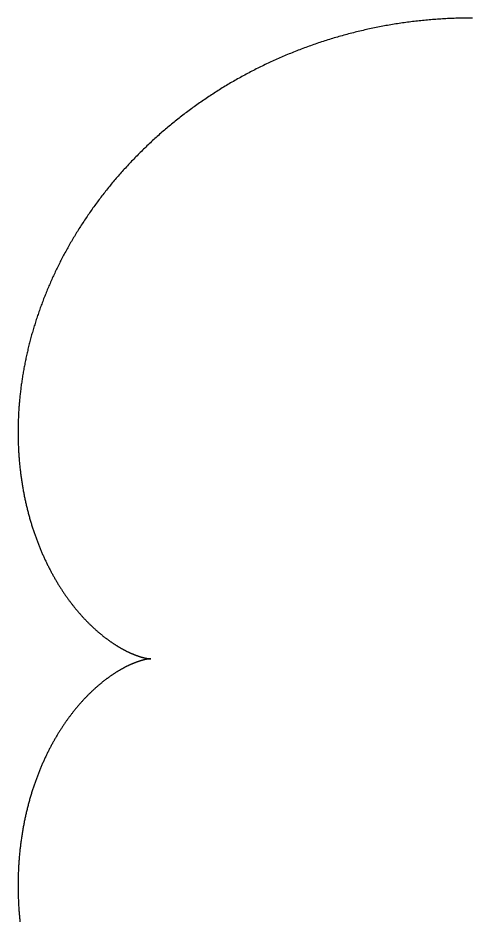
# Model space of a CAD drawing. Header units: metres. Extents: x 0 to 80, y 0 to 80.
# Drawn here: x 32.22 to 40, y 15.5 to 31 of the extents above; entities that cross this region are included whole.
import ezdxf

# ---------------------------------------------------------------- set-up
doc = ezdxf.new("R2010")
doc.units = ezdxf.units.M

msp = doc.modelspace()

# ---------------------------------------------------------------- linework, layer by layer
at = {"layer": 'ENGRAVE'}
msp.add_lwpolyline([(40.028798, 30.99995), (40, 31), (39.971202, 30.99995), (39.942405, 30.999799), (39.913608, 30.999548), (39.884813, 30.999196), (39.856019, 30.998744), (39.827228, 30.998191), (39.79844, 30.997537), (39.769654, 30.996784), (39.740872, 30.995929), (39.712094, 30.994975), (39.68332, 30.99392), (39.654551, 30.992764), (39.625787, 30.991508), (39.597029, 30.990152), (39.568278, 30.988696), (39.539532, 30.987139), (39.510794, 30.985482), (39.482063, 30.983725), (39.45334, 30.981867), (39.424626, 30.97991), (39.39592, 30.977852), (39.367223, 30.975694), (39.338536, 30.973436), (39.309859, 30.971079), (39.281193, 30.968621), (39.252538, 30.966064), (39.223893, 30.963407), (39.195261, 30.96065), (39.166641, 30.957793), (39.138034, 30.954837), (39.109439, 30.951781), (39.080859, 30.948625), (39.052292, 30.945371), (39.023739, 30.942017), (38.995202, 30.938563), (38.96668, 30.93501), (38.938173, 30.931359), (38.909683, 30.927608), (38.881209, 30.923758), (38.852752, 30.919809), (38.824313, 30.915762), (38.795891, 30.911616), (38.767488, 30.907371), (38.739103, 30.903027), (38.710738, 30.898585), (38.682392, 30.894045), (38.654066, 30.889406), (38.625761, 30.88467), (38.597476, 30.879835), (38.569213, 30.874902), (38.540971, 30.869872), (38.512752, 30.864743), (38.484555, 30.859517), (38.456381, 30.854194), (38.42823, 30.848773), (38.400104, 30.843255), (38.372001, 30.837639), (38.343923, 30.831927), (38.315871, 30.826117), (38.287843, 30.820211), (38.259842, 30.814208), (38.231867, 30.808109), (38.203919, 30.801913), (38.175998, 30.79562), (38.148105, 30.789232), (38.120239, 30.782747), (38.092402, 30.776167), (38.064594, 30.769491), (38.036815, 30.762719), (38.009066, 30.755852), (37.981347, 30.748889), (37.953658, 30.741832), (37.926001, 30.734679), (37.898374, 30.727431), (37.870779, 30.720089), (37.843217, 30.712652), (37.815687, 30.705121), (37.78819, 30.697495), (37.760726, 30.689775), (37.733296, 30.681962), (37.7059, 30.674054), (37.678539, 30.666053), (37.651213, 30.657959), (37.623922, 30.649771), (37.596667, 30.64149), (37.569448, 30.633117), (37.542266, 30.62465), (37.51512, 30.616091), (37.488012, 30.60744), (37.460942, 30.598697), (37.43391, 30.589861), (37.406916, 30.580934), (37.379961, 30.571915), (37.353046, 30.562805), (37.326171, 30.553603), (37.299335, 30.544311), (37.27254, 30.534927), (37.245786, 30.525453), (37.219074, 30.515889), (37.192403, 30.506234), (37.165774, 30.496489), (37.139187, 30.486654), (37.112643, 30.47673), (37.086143, 30.466716), (37.059686, 30.456613), (37.033273, 30.446422), (37.006904, 30.436141), (36.98058, 30.425772), (36.954302, 30.415314), (36.928068, 30.404768), (36.901881, 30.394135), (36.87574, 30.383413), (36.849645, 30.372605), (36.823598, 30.361709), (36.797597, 30.350726), (36.771645, 30.339656), (36.74574, 30.3285), (36.719884, 30.317257), (36.694077, 30.305929), (36.668319, 30.294514), (36.642611, 30.283014), (36.616952, 30.271429), (36.591344, 30.259759), (36.565786, 30.248004), (36.540279, 30.236164), (36.514824, 30.22424), (36.48942, 30.212231), (36.464068, 30.200139), (36.438769, 30.187963), (36.413523, 30.175704), (36.388329, 30.163362), (36.363189, 30.150937), (36.338103, 30.13843), (36.313071, 30.12584), (36.288094, 30.113168), (36.263171, 30.100415), (36.238303, 30.08758), (36.213491, 30.074663), (36.188735, 30.061666), (36.164035, 30.048588), (36.139392, 30.03543), (36.114805, 30.022191), (36.090276, 30.008873), (36.065804, 29.995475), (36.04139, 29.981998), (36.017034, 29.968441), (35.992737, 29.954806), (35.968498, 29.941093), (35.944319, 29.927301), (35.920199, 29.913432), (35.896139, 29.899485), (35.872139, 29.88546), (35.8482, 29.871359), (35.824321, 29.857181), (35.800504, 29.842926), (35.776748, 29.828596), (35.753053, 29.814189), (35.729421, 29.799707), (35.705851, 29.78515), (35.682344, 29.770518), (35.658899, 29.755811), (35.635518, 29.741031), (35.6122, 29.726176), (35.588947, 29.711247), (35.565757, 29.696245), (35.542632, 29.68117), (35.519572, 29.666022), (35.496576, 29.650802), (35.473646, 29.635509), (35.450782, 29.620145), (35.427984, 29.60471), (35.405252, 29.589203), (35.382586, 29.573625), (35.359987, 29.557977), (35.337455, 29.542259), (35.314991, 29.526471), (35.292594, 29.510613), (35.270266, 29.494686), (35.248005, 29.47869), (35.225813, 29.462626), (35.20369, 29.446493), (35.181635, 29.430293), (35.159651, 29.414025), (35.137735, 29.397689), (35.11589, 29.381287), (35.094114, 29.364819), (35.072409, 29.348284), (35.050775, 29.331683), (35.029211, 29.315017), (35.007719, 29.298286), (34.986298, 29.281489), (34.964948, 29.264629), (34.943671, 29.247704), (34.922466, 29.230715), (34.901333, 29.213663), (34.880273, 29.196548), (34.859286, 29.17937), (34.838372, 29.16213), (34.817531, 29.144828), (34.796764, 29.127464), (34.776071, 29.110039), (34.755452, 29.092553), (34.734907, 29.075006), (34.714437, 29.057399), (34.694042, 29.039732), (34.673722, 29.022006), (34.653477, 29.00422), (34.633308, 28.986376), (34.613214, 28.968473), (34.593196, 28.950512), (34.573255, 28.932494), (34.55339, 28.914418), (34.533602, 28.896285), (34.51389, 28.878096), (34.494255, 28.85985), (34.474698, 28.841549), (34.455218, 28.823192), (34.435816, 28.80478), (34.416492, 28.786314), (34.397246, 28.767793), (34.378078, 28.749218), (34.358988, 28.730589), (34.339978, 28.711907), (34.321046, 28.693173), (34.302193, 28.674386), (34.283419, 28.655546), (34.264725, 28.636656), (34.246111, 28.617714), (34.227577, 28.59872), (34.209122, 28.579677), (34.190748, 28.560583), (34.172454, 28.54144), (34.15424, 28.522247), (34.136108, 28.503005), (34.118056, 28.483714), (34.100085, 28.464376), (34.082196, 28.444989), (34.064388, 28.425555), (34.046662, 28.406074), (34.029017, 28.386547), (34.011455, 28.366973), (33.993974, 28.347353), (33.976576, 28.327688), (33.95926, 28.307978), (33.942026, 28.288223), (33.924876, 28.268423), (33.907808, 28.24858), (33.890823, 28.228694), (33.873922, 28.208764), (33.857103, 28.188792), (33.840368, 28.168777), (33.823717, 28.14872), (33.80715, 28.128622), (33.790666, 28.108483), (33.774266, 28.088303), (33.757951, 28.068083), (33.741719, 28.047823), (33.725572, 28.027524), (33.70951, 28.007185), (33.693532, 27.986808), (33.677639, 27.966393), (33.661831, 27.945939), (33.646108, 27.925448), (33.63047, 27.904921), (33.614917, 27.884356), (33.59945, 27.863755), (33.584068, 27.843119), (33.568771, 27.822447), (33.55356, 27.80174), (33.538435, 27.780999), (33.523396, 27.760223), (33.508443, 27.739413), (33.493576, 27.718571), (33.478795, 27.697695), (33.464101, 27.676786), (33.449492, 27.655846), (33.43497, 27.634874), (33.420535, 27.61387), (33.406186, 27.592836), (33.391924, 27.571771), (33.377749, 27.550676), (33.363661, 27.529551), (33.349659, 27.508397), (33.335745, 27.487215), (33.321918, 27.466004), (33.308177, 27.444765), (33.294524, 27.423498), (33.280959, 27.402204), (33.26748, 27.380883), (33.254089, 27.359536), (33.240786, 27.338164), (33.22757, 27.316765), (33.214442, 27.295342), (33.201401, 27.273894), (33.188448, 27.252421), (33.175583, 27.230925), (33.162805, 27.209405), (33.150116, 27.187862), (33.137514, 27.166297), (33.125, 27.14471), (33.112574, 27.1231), (33.100236, 27.10147), (33.087986, 27.079818), (33.075825, 27.058146), (33.063751, 27.036454), (33.051765, 27.014742), (33.039868, 26.993011), (33.028059, 26.971261), (33.016338, 26.949493), (33.004705, 26.927706), (32.99316, 26.905902), (32.981704, 26.884081), (32.970336, 26.862243), (32.959056, 26.840389), (32.947864, 26.818519), (32.936761, 26.796633), (32.925746, 26.774732), (32.914819, 26.752817), (32.903981, 26.730887), (32.893231, 26.708944), (32.882569, 26.686986), (32.871996, 26.665016), (32.86151, 26.643034), (32.851114, 26.621039), (32.840805, 26.599032), (32.830584, 26.577014), (32.820452, 26.554986), (32.810408, 26.532946), (32.800453, 26.510897), (32.790585, 26.488837), (32.780806, 26.466769), (32.771114, 26.444692), (32.761511, 26.422606), (32.751996, 26.400512), (32.742569, 26.37841), (32.73323, 26.356302), (32.723979, 26.334186), (32.714815, 26.312064), (32.70574, 26.289936), (32.696753, 26.267803), (32.687853, 26.245664), (32.679041, 26.223521), (32.670317, 26.201373), (32.66168, 26.179221), (32.653131, 26.157066), (32.64467, 26.134908), (32.636296, 26.112747), (32.628009, 26.090584), (32.61981, 26.068419), (32.611698, 26.046252), (32.603674, 26.024084), (32.595736, 26.001916), (32.587886, 25.979747), (32.580123, 25.957579), (32.572446, 25.935411), (32.564857, 25.913244), (32.557354, 25.891078), (32.549938, 25.868914), (32.542609, 25.846753), (32.535366, 25.824593), (32.52821, 25.802437), (32.52114, 25.780284), (32.514157, 25.758135), (32.507259, 25.735991), (32.500448, 25.71385), (32.493723, 25.691715), (32.487083, 25.669585), (32.48053, 25.647461), (32.474062, 25.625343), (32.46768, 25.603231), (32.461383, 25.581127), (32.455172, 25.559029), (32.449046, 25.53694), (32.443005, 25.514858), (32.437049, 25.492786), (32.431179, 25.470722), (32.425393, 25.448667), (32.419692, 25.426622), (32.414075, 25.404587), (32.408543, 25.382563), (32.403095, 25.360549), (32.397731, 25.338547), (32.392452, 25.316557), (32.387256, 25.294578), (32.382145, 25.272612), (32.377117, 25.250658), (32.372172, 25.228718), (32.367311, 25.206791), (32.362533, 25.184879), (32.357839, 25.16298), (32.353227, 25.141097), (32.348698, 25.119228), (32.344252, 25.097375), (32.339889, 25.075537), (32.335608, 25.053716), (32.331409, 25.031912), (32.327292, 25.010124), (32.323257, 24.988354), (32.319304, 24.966601), (32.315432, 24.944867), (32.311642, 24.923151), (32.307934, 24.901453), (32.304306, 24.879775), (32.300759, 24.858117), (32.297293, 24.836478), (32.293908, 24.81486), (32.290603, 24.793262), (32.287378, 24.771686), (32.284234, 24.75013), (32.281169, 24.728597), (32.278184, 24.707085), (32.275279, 24.685596), (32.272452, 24.66413), (32.269706, 24.642687), (32.267038, 24.621268), (32.264448, 24.599872), (32.261938, 24.578501), (32.259506, 24.557154), (32.257152, 24.535832), (32.254876, 24.514535), (32.252678, 24.493264), (32.250557, 24.47202), (32.248514, 24.450801), (32.246548, 24.429609), (32.244659, 24.408444), (32.242847, 24.387307), (32.241111, 24.366197), (32.239452, 24.345115), (32.237869, 24.324062), (32.236362, 24.303037), (32.234931, 24.282041), (32.233575, 24.261075), (32.232294, 24.240139), (32.231089, 24.219232), (32.229958, 24.198356), (32.228902, 24.177511), (32.227921, 24.156697), (32.227013, 24.135914), (32.22618, 24.115163), (32.22542, 24.094444), (32.224734, 24.073758), (32.224121, 24.053104), (32.223581, 24.032483), (32.223114, 24.011895), (32.222719, 23.991341), (32.222397, 23.970821), (32.222146, 23.950335), (32.221968, 23.929884), (32.221861, 23.909468), (32.221825, 23.889087), (32.221861, 23.868742), (32.221967, 23.848432), (32.222144, 23.828159), (32.222391, 23.807922), (32.222709, 23.787722), (32.223096, 23.767559), (32.223553, 23.747433), (32.224079, 23.727345), (32.224674, 23.707295), (32.225337, 23.687283), (32.22607, 23.66731), (32.22687, 23.647376), (32.227739, 23.627481), (32.228675, 23.607625), (32.229679, 23.587809), (32.23075, 23.568033), (32.231888, 23.548297), (32.233093, 23.528602), (32.234364, 23.508948), (32.235701, 23.489335), (32.237104, 23.469764), (32.238572, 23.450234), (32.240106, 23.430746), (32.241705, 23.4113), (32.243368, 23.391898), (32.245096, 23.372537), (32.246888, 23.35322), (32.248744, 23.333947), (32.250663, 23.314717), (32.252646, 23.295531), (32.254691, 23.276389), (32.2568, 23.257291), (32.258971, 23.238239), (32.261203, 23.219231), (32.263498, 23.200268), (32.265854, 23.181351), (32.268272, 23.16248), (32.27075, 23.143655), (32.273289, 23.124876), (32.275889, 23.106143), (32.278548, 23.087457), (32.281267, 23.068818), (32.284046, 23.050227), (32.286883, 23.031682), (32.28978, 23.013186), (32.292735, 22.994737), (32.295748, 22.976337), (32.298819, 22.957985), (32.301947, 22.939682), (32.305133, 22.921428), (32.308376, 22.903223), (32.311676, 22.885067), (32.315031, 22.866961), (32.318443, 22.848905), (32.321911, 22.830898), (32.325433, 22.812942), (32.329011, 22.795037), (32.332644, 22.777182), (32.336331, 22.759378), (32.340072, 22.741625), (32.343867, 22.723924), (32.347715, 22.706274), (32.351616, 22.688676), (32.355571, 22.67113), (32.359577, 22.653636), (32.363636, 22.636195), (32.367746, 22.618806), (32.371908, 22.60147), (32.376122, 22.584187), (32.380386, 22.566957), (32.3847, 22.549781), (32.389064, 22.532658), (32.393479, 22.515589), (32.397943, 22.498574), (32.402456, 22.481613), (32.407017, 22.464707), (32.411627, 22.447855), (32.416286, 22.431057), (32.420992, 22.414315), (32.425745, 22.397628), (32.430546, 22.380996), (32.435393, 22.364419), (32.440287, 22.347898), (32.445227, 22.331433), (32.450212, 22.315024), (32.455243, 22.298671), (32.460319, 22.282374), (32.465439, 22.266134), (32.470604, 22.24995), (32.475813, 22.233823), (32.481066, 22.217753), (32.486361, 22.20174), (32.4917, 22.185784), (32.497081, 22.169886), (32.502505, 22.154045), (32.50797, 22.138262), (32.513477, 22.122537), (32.519025, 22.10687), (32.524614, 22.09126), (32.530243, 22.07571), (32.535913, 22.060217), (32.541622, 22.044783), (32.54737, 22.029408), (32.553158, 22.014092), (32.558984, 21.998834), (32.564849, 21.983636), (32.570751, 21.968497), (32.576691, 21.953417), (32.582669, 21.938396), (32.588683, 21.923436), (32.594734, 21.908534), (32.60082, 21.893693), (32.606943, 21.878912), (32.613101, 21.86419), (32.619294, 21.849529), (32.625522, 21.834928), (32.631784, 21.820388), (32.63808, 21.805907), (32.64441, 21.791488), (32.650773, 21.777129), (32.657169, 21.762831), (32.663597, 21.748594), (32.670058, 21.734418), (32.67655, 21.720302), (32.683074, 21.706248), (32.689628, 21.692256), (32.696214, 21.678324), (32.702829, 21.664454), (32.709475, 21.650646), (32.71615, 21.636899), (32.722854, 21.623213), (32.729587, 21.60959), (32.736349, 21.596028), (32.743139, 21.582528), (32.749956, 21.56909), (32.756801, 21.555715), (32.763673, 21.542401), (32.770571, 21.529149), (32.777495, 21.51596), (32.784446, 21.502833), (32.791422, 21.489768), (32.798423, 21.476766), (32.805449, 21.463826), (32.812499, 21.450949), (32.819573, 21.438134), (32.826671, 21.425382), (32.833792, 21.412692), (32.840935, 21.400065), (32.848102, 21.387501), (32.85529, 21.375), (32.862501, 21.362562), (32.869732, 21.350186), (32.876985, 21.337873), (32.884258, 21.325624), (32.891552, 21.313437), (32.898866, 21.301313), (32.906199, 21.289252), (32.913551, 21.277254), (32.920922, 21.26532), (32.928311, 21.253448), (32.935719, 21.24164), (32.943144, 21.229894), (32.950586, 21.218212), (32.958045, 21.206593), (32.965521, 21.195037), (32.973013, 21.183544), (32.980521, 21.172115), (32.988044, 21.160748), (32.995583, 21.149445), (33.003136, 21.138205), (33.010703, 21.127028), (33.018284, 21.115915), (33.025879, 21.104864), (33.033487, 21.093877), (33.041108, 21.082953), (33.048741, 21.072092), (33.056386, 21.061294), (33.064043, 21.050559), (33.071712, 21.039887), (33.079391, 21.029279), (33.087081, 21.018733), (33.094781, 21.008251), (33.102491, 20.997831), (33.110211, 20.987475), (33.117939, 20.977181), (33.125677, 20.96695), (33.133422, 20.956782), (33.141176, 20.946678), (33.148938, 20.936635), (33.156706, 20.926656), (33.164482, 20.916739), (33.172264, 20.906885), (33.180052, 20.897094), (33.187847, 20.887365), (33.195646, 20.877699), (33.203451, 20.868096), (33.21126, 20.858554), (33.219074, 20.849075), (33.226892, 20.839659), (33.234713, 20.830305), (33.242538, 20.821013), (33.250365, 20.811783), (33.258195, 20.802615), (33.266028, 20.793509), (33.273862, 20.784465), (33.281697, 20.775483), (33.289534, 20.766563), (33.297371, 20.757704), (33.305209, 20.748907), (33.313047, 20.740172), (33.320884, 20.731498), (33.328721, 20.722886), (33.336557, 20.714334), (33.344391, 20.705845), (33.352223, 20.697416), (33.360054, 20.689048), (33.367882, 20.680741), (33.375707, 20.672495), (33.383528, 20.66431), (33.391347, 20.656186), (33.399161, 20.648122), (33.406972, 20.640118), (33.414777, 20.632175), (33.422578, 20.624292), (33.430373, 20.61647), (33.438163, 20.608707), (33.445947, 20.601004), (33.453724, 20.593361), (33.461495, 20.585778), (33.469259, 20.578254), (33.477015, 20.57079), (33.484764, 20.563385), (33.492505, 20.55604), (33.500237, 20.548753), (33.507961, 20.541526), (33.515675, 20.534357), (33.52338, 20.527247), (33.531075, 20.520195), (33.538761, 20.513202), (33.546435, 20.506268), (33.554099, 20.499391), (33.561752, 20.492573), (33.569394, 20.485812), (33.577023, 20.479109), (33.584641, 20.472464), (33.592246, 20.465876), (33.599839, 20.459346), (33.607418, 20.452872), (33.614984, 20.446456), (33.622536, 20.440096), (33.630074, 20.433794), (33.637598, 20.427547), (33.645106, 20.421357), (33.6526, 20.415224), (33.660079, 20.409146), (33.667542, 20.403124), (33.674988, 20.397158), (33.682419, 20.391248), (33.689832, 20.385393), (33.697229, 20.379593), (33.704609, 20.373848), (33.71197, 20.368159), (33.719314, 20.362523), (33.72664, 20.356943), (33.733947, 20.351416), (33.741235, 20.345944), (33.748504, 20.340526), (33.755754, 20.335162), (33.762984, 20.329851), (33.770193, 20.324593), (33.777382, 20.319389), (33.784551, 20.314238), (33.791698, 20.30914), (33.798825, 20.304094), (33.805929, 20.299101), (33.813012, 20.29416), (33.820072, 20.289271), (33.82711, 20.284434), (33.834125, 20.279649), (33.841117, 20.274915), (33.848085, 20.270233), (33.85503, 20.265601), (33.861951, 20.26102), (33.868847, 20.25649), (33.875719, 20.25201), (33.882566, 20.247581), (33.889388, 20.243201), (33.896185, 20.238871), (33.902955, 20.234591), (33.9097, 20.23036), (33.916419, 20.226178), (33.92311, 20.222045), (33.929775, 20.217961), (33.936413, 20.213925), (33.943024, 20.209937), (33.949607, 20.205997), (33.956161, 20.202105), (33.962688, 20.198261), (33.969186, 20.194464), (33.975656, 20.190713), (33.982096, 20.18701), (33.988507, 20.183353), (33.994888, 20.179743), (34.00124, 20.176178), (34.007561, 20.17266), (34.013853, 20.169187), (34.020113, 20.165759), (34.026343, 20.162377), (34.032541, 20.159039), (34.038709, 20.155746), (34.044844, 20.152498), (34.050948, 20.149293), (34.057019, 20.146133), (34.063058, 20.143016), (34.069065, 20.139942), (34.075038, 20.136912), (34.080978, 20.133924), (34.086885, 20.130979), (34.092759, 20.128076), (34.098598, 20.125215), (34.104404, 20.122396), (34.110175, 20.119619), (34.115911, 20.116883), (34.121613, 20.114187), (34.12728, 20.111533), (34.132911, 20.108919), (34.138507, 20.106345), (34.144067, 20.103811), (34.149591, 20.101317), (34.155079, 20.098862), (34.160531, 20.096446), (34.165945, 20.094069), (34.171324, 20.091731), (34.176665, 20.089431), (34.181968, 20.087168), (34.187234, 20.084944), (34.192463, 20.082757), (34.197653, 20.080607), (34.202806, 20.078493), (34.20792, 20.076417), (34.212995, 20.074377), (34.218032, 20.072372), (34.22303, 20.070403), (34.227988, 20.06847), (34.232907, 20.066572), (34.237787, 20.064709), (34.242627, 20.06288), (34.247427, 20.061085), (34.252187, 20.059325), (34.256906, 20.057597), (34.261585, 20.055904), (34.266223, 20.054243), (34.27082, 20.052615), (34.275376, 20.05102), (34.279891, 20.049456), (34.284364, 20.047925), (34.288796, 20.046425), (34.293186, 20.044956), (34.297533, 20.043518), (34.301839, 20.04211), (34.306102, 20.040733), (34.310323, 20.039386), (34.314501, 20.038069), (34.318636, 20.036781), (34.322729, 20.035522), (34.326778, 20.034292), (34.330783, 20.03309), (34.334745, 20.031917), (34.338664, 20.030771), (34.342538, 20.029652), (34.346369, 20.028561), (34.350156, 20.027497), (34.353898, 20.026459), (34.357595, 20.025447), (34.361249, 20.024462), (34.364857, 20.023502), (34.368421, 20.022567), (34.371939, 20.021657), (34.375412, 20.020771), (34.37884, 20.01991), (34.382223, 20.019073), (34.38556, 20.01826), (34.388851, 20.017469), (34.392097, 20.016702), (34.395296, 20.015958), (34.39845, 20.015235), (34.401557, 20.014535), (34.404618, 20.013857), (34.407632, 20.013199), (34.4106, 20.012563), (34.413521, 20.011948), (34.416395, 20.011352), (34.419222, 20.010777), (34.422003, 20.010221), (34.424736, 20.009685), (34.427421, 20.009168), (34.43006, 20.008669), (34.432651, 20.008189), (34.435194, 20.007727), (34.43769, 20.007283), (34.440138, 20.006855), (34.442538, 20.006445), (34.44489, 20.006051), (34.447194, 20.005674), (34.449449, 20.005313), (34.451657, 20.004967), (34.453816, 20.004637), (34.455927, 20.004321), (34.457989, 20.00402), (34.460002, 20.003734), (34.461967, 20.003461), (34.463884, 20.003202), (34.465751, 20.002956), (34.467569, 20.002723), (34.469339, 20.002503), (34.471059, 20.002295), (34.472731, 20.002098), (34.474353, 20.001913), (34.475926, 20.00174), (34.477449, 20.001577), (34.478923, 20.001424), (34.480348, 20.001282), (34.481724, 20.00115), (34.483049, 20.001027), (34.484326, 20.000913), (34.485552, 20.000808), (34.486729, 20.000711), (34.487856, 20.000622), (34.488933, 20.000541), (34.489961, 20.000468), (34.490939, 20.000401), (34.491866, 20.000341), (34.492744, 20.000287), (34.493572, 20.000239), (34.49435, 20.000197), (34.495078, 20.00016), (34.495755, 20.000128), (34.496383, 20.000101), (34.49696, 20.000078), (34.497488, 20.000058), (34.497965, 20.000043), (34.498392, 20.00003), (34.498769, 20.00002), (34.499095, 20.000013), (34.499372, 20.000007), (34.499598, 20.000004), (34.499774, 20.000002), (34.499899, 20), (34.499975, 20), (34.5, 20), (34.499975, 20), (34.499899, 20), (34.499774, 19.999998), (34.499598, 19.999996), (34.499372, 19.999993), (34.499095, 19.999987), (34.498769, 19.99998), (34.498392, 19.99997), (34.497965, 19.999957), (34.497488, 19.999942), (34.49696, 19.999922), (34.496383, 19.999899), (34.495755, 19.999872), (34.495078, 19.99984), (34.49435, 19.999803), (34.493572, 19.999761), (34.492744, 19.999713), (34.491866, 19.999659), (34.490939, 19.999599), (34.489961, 19.999532), (34.488933, 19.999459), (34.487856, 19.999378), (34.486729, 19.999289), (34.485552, 19.999192), (34.484326, 19.999087), (34.483049, 19.998973), (34.481724, 19.99885), (34.480348, 19.998718), (34.478923, 19.998576), (34.477449, 19.998423), (34.475926, 19.99826), (34.474353, 19.998087), (34.472731, 19.997902), (34.471059, 19.997705), (34.469339, 19.997497), (34.467569, 19.997277), (34.465751, 19.997044), (34.463884, 19.996798), (34.461967, 19.996539), (34.460002, 19.996266), (34.457989, 19.99598), (34.455927, 19.995679), (34.453816, 19.995363), (34.451657, 19.995033), (34.449449, 19.994687), (34.447194, 19.994326), (34.44489, 19.993949), (34.442538, 19.993555), (34.440138, 19.993145), (34.43769, 19.992717), (34.435194, 19.992273), (34.432651, 19.991811), (34.43006, 19.991331), (34.427421, 19.990832), (34.424736, 19.990315), (34.422003, 19.989779), (34.419222, 19.989223), (34.416395, 19.988648), (34.413521, 19.988052), (34.4106, 19.987437), (34.407632, 19.986801), (34.404618, 19.986143), (34.401557, 19.985465), (34.39845, 19.984765), (34.395296, 19.984042), (34.392097, 19.983298), (34.388851, 19.982531), (34.38556, 19.98174), (34.382223, 19.980927), (34.37884, 19.98009), (34.375412, 19.979229), (34.371939, 19.978343), (34.368421, 19.977433), (34.364857, 19.976498), (34.361249, 19.975538), (34.357595, 19.974553), (34.353898, 19.973541), (34.350156, 19.972503), (34.346369, 19.971439), (34.342538, 19.970348), (34.338664, 19.969229), (34.334745, 19.968083), (34.330783, 19.96691), (34.326778, 19.965708), (34.322729, 19.964478), (34.318636, 19.963219), (34.314501, 19.961931), (34.310323, 19.960614), (34.306102, 19.959267), (34.301839, 19.95789), (34.297533, 19.956482), (34.293186, 19.955044), (34.288796, 19.953575), (34.284364, 19.952075), (34.279891, 19.950544), (34.275376, 19.94898), (34.27082, 19.947385), (34.266223, 19.945757), (34.261585, 19.944096), (34.256906, 19.942403), (34.252187, 19.940675), (34.247427, 19.938915), (34.242627, 19.93712), (34.237787, 19.935291), (34.232907, 19.933428), (34.227988, 19.93153), (34.22303, 19.929597), (34.218032, 19.927628), (34.212995, 19.925623), (34.20792, 19.923583), (34.202806, 19.921507), (34.197653, 19.919393), (34.192463, 19.917243), (34.187234, 19.915056), (34.181968, 19.912832), (34.176665, 19.910569), (34.171324, 19.908269), (34.165945, 19.905931), (34.160531, 19.903554), (34.155079, 19.901138), (34.149591, 19.898683), (34.144067, 19.896189), (34.138507, 19.893655), (34.132911, 19.891081), (34.12728, 19.888467), (34.121613, 19.885813), (34.115911, 19.883117), (34.110175, 19.880381), (34.104404, 19.877604), (34.098598, 19.874785), (34.092759, 19.871924), (34.086885, 19.869021), (34.080978, 19.866076), (34.075038, 19.863088), (34.069065, 19.860058), (34.063058, 19.856984), (34.057019, 19.853867), (34.050948, 19.850707), (34.044844, 19.847502), (34.038709, 19.844254), (34.032541, 19.840961), (34.026343, 19.837623), (34.020113, 19.834241), (34.013853, 19.830813), (34.007561, 19.82734), (34.00124, 19.823822), (33.994888, 19.820257), (33.988507, 19.816647), (33.982096, 19.81299), (33.975656, 19.809287), (33.969186, 19.805536), (33.962688, 19.801739), (33.956161, 19.797895), (33.949607, 19.794003), (33.943024, 19.790063), (33.936413, 19.786075), (33.929775, 19.782039), (33.92311, 19.777955), (33.916419, 19.773822), (33.9097, 19.76964), (33.902955, 19.765409), (33.896185, 19.761129), (33.889388, 19.756799), (33.882566, 19.752419), (33.875719, 19.74799), (33.868847, 19.74351), (33.861951, 19.73898), (33.85503, 19.734399), (33.848085, 19.729767), (33.841117, 19.725085), (33.834125, 19.720351), (33.82711, 19.715566), (33.820072, 19.710729), (33.813012, 19.70584), (33.805929, 19.700899), (33.798825, 19.695906), (33.791698, 19.69086), (33.784551, 19.685762), (33.777382, 19.680611), (33.770193, 19.675407), (33.762984, 19.670149), (33.755754, 19.664838), (33.748504, 19.659474), (33.741235, 19.654056), (33.733947, 19.648584), (33.72664, 19.643057), (33.719314, 19.637477), (33.71197, 19.631841), (33.704609, 19.626152), (33.697229, 19.620407), (33.689832, 19.614607), (33.682419, 19.608752), (33.674988, 19.602842), (33.667542, 19.596876), (33.660079, 19.590854), (33.6526, 19.584776), (33.645106, 19.578643), (33.637598, 19.572453), (33.630074, 19.566206), (33.622536, 19.559904), (33.614984, 19.553544), (33.607418, 19.547128), (33.599839, 19.540654), (33.592246, 19.534124), (33.584641, 19.527536), (33.577023, 19.520891), (33.569394, 19.514188), (33.561752, 19.507427), (33.554099, 19.500609), (33.546435, 19.493732), (33.538761, 19.486798), (33.531075, 19.479805), (33.52338, 19.472753), (33.515675, 19.465643), (33.507961, 19.458474), (33.500237, 19.451247), (33.492505, 19.44396), (33.484764, 19.436615), (33.477015, 19.42921), (33.469259, 19.421746), (33.461495, 19.414222), (33.453724, 19.406639), (33.445947, 19.398996), (33.438163, 19.391293), (33.430373, 19.38353), (33.422578, 19.375708), (33.414777, 19.367825), (33.406972, 19.359882), (33.399161, 19.351878), (33.391347, 19.343814), (33.383528, 19.33569), (33.375707, 19.327505), (33.367882, 19.319259), (33.360054, 19.310952), (33.352223, 19.302584), (33.344391, 19.294155), (33.336557, 19.285666), (33.328721, 19.277114), (33.320884, 19.268502), (33.313047, 19.259828), (33.305209, 19.251093), (33.297371, 19.242296), (33.289534, 19.233437), (33.281697, 19.224517), (33.273862, 19.215535), (33.266028, 19.206491), (33.258195, 19.197385), (33.250365, 19.188217), (33.242538, 19.178987), (33.234713, 19.169695), (33.226892, 19.160341), (33.219074, 19.150925), (33.21126, 19.141446), (33.203451, 19.131904), (33.195646, 19.122301), (33.187847, 19.112635), (33.180052, 19.102906), (33.172264, 19.093115), (33.164482, 19.083261), (33.156706, 19.073344), (33.148938, 19.063365), (33.141176, 19.053322), (33.133422, 19.043218), (33.125677, 19.03305), (33.117939, 19.022819), (33.110211, 19.012525), (33.102491, 19.002169), (33.094781, 18.991749), (33.087081, 18.981267), (33.079391, 18.970721), (33.071712, 18.960113), (33.064043, 18.949441), (33.056386, 18.938706), (33.048741, 18.927908), (33.041108, 18.917047), (33.033487, 18.906123), (33.025879, 18.895136), (33.018284, 18.884085), (33.010703, 18.872972), (33.003136, 18.861795), (32.995583, 18.850555), (32.988044, 18.839252), (32.980521, 18.827885), (32.973013, 18.816456), (32.965521, 18.804963), (32.958045, 18.793407), (32.950586, 18.781788), (32.943144, 18.770106), (32.935719, 18.75836), (32.928311, 18.746552), (32.920922, 18.73468), (32.913551, 18.722746), (32.906199, 18.710748), (32.898866, 18.698687), (32.891552, 18.686563), (32.884258, 18.674376), (32.876985, 18.662127), (32.869732, 18.649814), (32.862501, 18.637438), (32.85529, 18.625), (32.848102, 18.612499), (32.840935, 18.599935), (32.833792, 18.587308), (32.826671, 18.574618), (32.819573, 18.561866), (32.812499, 18.549051), (32.805449, 18.536174), (32.798423, 18.523234), (32.791422, 18.510232), (32.784446, 18.497167), (32.777495, 18.48404), (32.770571, 18.470851), (32.763673, 18.457599), (32.756801, 18.444285), (32.749956, 18.43091), (32.743139, 18.417472), (32.736349, 18.403972), (32.729587, 18.39041), (32.722854, 18.376787), (32.71615, 18.363101), (32.709475, 18.349354), (32.702829, 18.335546), (32.696214, 18.321676), (32.689628, 18.307744), (32.683074, 18.293752), (32.67655, 18.279698), (32.670058, 18.265582), (32.663597, 18.251406), (32.657169, 18.237169), (32.650773, 18.222871), (32.64441, 18.208512), (32.63808, 18.194093), (32.631784, 18.179612), (32.625522, 18.165072), (32.619294, 18.150471), (32.613101, 18.13581), (32.606943, 18.121088), (32.60082, 18.106307), (32.594734, 18.091466), (32.588683, 18.076564), (32.582669, 18.061604), (32.576691, 18.046583), (32.570751, 18.031503), (32.564849, 18.016364), (32.558984, 18.001166), (32.553158, 17.985908), (32.54737, 17.970592), (32.541622, 17.955217), (32.535913, 17.939783), (32.530243, 17.92429), (32.524614, 17.90874), (32.519025, 17.89313), (32.513477, 17.877463), (32.50797, 17.861738), (32.502505, 17.845955), (32.497081, 17.830114), (32.4917, 17.814216), (32.486361, 17.79826), (32.481066, 17.782247), (32.475813, 17.766177), (32.470604, 17.75005), (32.465439, 17.733866), (32.460319, 17.717626), (32.455243, 17.701329), (32.450212, 17.684976), (32.445227, 17.668567), (32.440287, 17.652102), (32.435393, 17.635581), (32.430546, 17.619004), (32.425745, 17.602372), (32.420992, 17.585685), (32.416286, 17.568943), (32.411627, 17.552145), (32.407017, 17.535293), (32.402456, 17.518387), (32.397943, 17.501426), (32.393479, 17.484411), (32.389064, 17.467342), (32.3847, 17.450219), (32.380386, 17.433043), (32.376122, 17.415813), (32.371908, 17.39853), (32.367746, 17.381194), (32.363636, 17.363805), (32.359577, 17.346364), (32.355571, 17.32887), (32.351616, 17.311324), (32.347715, 17.293726), (32.343867, 17.276076), (32.340072, 17.258375), (32.336331, 17.240622), (32.332644, 17.222818), (32.329011, 17.204963), (32.325433, 17.187058), (32.321911, 17.169102), (32.318443, 17.151095), (32.315031, 17.133039), (32.311676, 17.114933), (32.308376, 17.096777), (32.305133, 17.078572), (32.301947, 17.060318), (32.298819, 17.042015), (32.295748, 17.023663), (32.292735, 17.005263), (32.28978, 16.986814), (32.286883, 16.968318), (32.284046, 16.949773), (32.281267, 16.931182), (32.278548, 16.912543), (32.275889, 16.893857), (32.273289, 16.875124), (32.27075, 16.856345), (32.268272, 16.83752), (32.265854, 16.818649), (32.263498, 16.799732), (32.261203, 16.780769), (32.258971, 16.761761), (32.2568, 16.742709), (32.254691, 16.723611), (32.252646, 16.704469), (32.250663, 16.685283), (32.248744, 16.666053), (32.246888, 16.64678), (32.245096, 16.627463), (32.243368, 16.608102), (32.241705, 16.5887), (32.240106, 16.569254), (32.238572, 16.549766), (32.237104, 16.530236), (32.235701, 16.510665), (32.234364, 16.491052), (32.233093, 16.471398), (32.231888, 16.451703), (32.23075, 16.431967), (32.229679, 16.412191), (32.228675, 16.392375), (32.227739, 16.372519), (32.22687, 16.352624), (32.22607, 16.33269), (32.225337, 16.312717), (32.224674, 16.292705), (32.224079, 16.272655), (32.223553, 16.252567), (32.223096, 16.232441), (32.222709, 16.212278), (32.222391, 16.192078), (32.222144, 16.171841), (32.221967, 16.151568), (32.221861, 16.131258), (32.221825, 16.110913), (32.221861, 16.090532), (32.221968, 16.070116), (32.222146, 16.049665), (32.222397, 16.029179), (32.222719, 16.008659), (32.223114, 15.988105), (32.223581, 15.967517), (32.224121, 15.946896), (32.224734, 15.926242), (32.22542, 15.905556), (32.22618, 15.884837), (32.227013, 15.864086), (32.227921, 15.843303), (32.228902, 15.822489), (32.229958, 15.801644), (32.231089, 15.780768), (32.232294, 15.759861), (32.233575, 15.738925), (32.234931, 15.717959), (32.236362, 15.696963), (32.237869, 15.675938), (32.239452, 15.654885), (32.241111, 15.633803), (32.242847, 15.612693), (32.244659, 15.591556), (32.246548, 15.570391), (32.248514, 15.549199), (32.250557, 15.52798), (32.252678, 15.506736), (32.254876, 15.485465)], dxfattribs=at)

doc.saveas('drawing.dxf')
